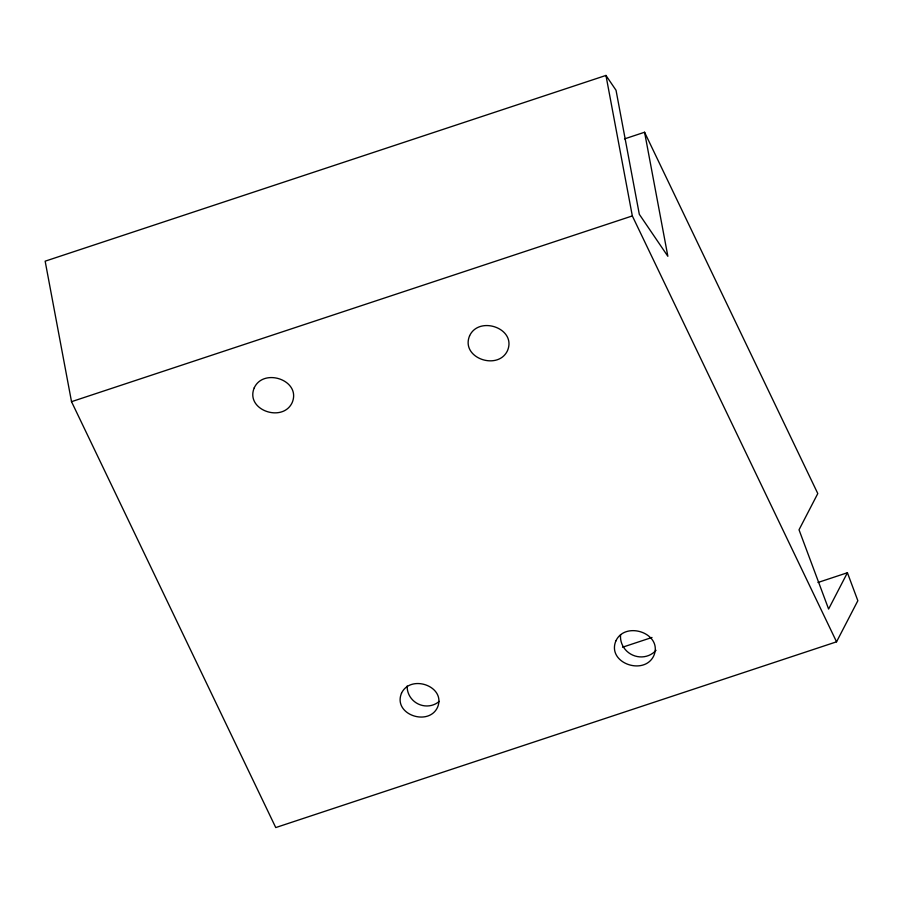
<?xml version="1.0" encoding="UTF-8"?>
<svg xmlns="http://www.w3.org/2000/svg" width="903" height="903" viewBox="0 0 903 903"><rect width="100%" height="100%" fill="white"/><g stroke="black" fill="none" stroke-linecap="round" stroke-linejoin="round"><path stroke-width="1.35" d="M644.573 132.244L667.859 256.283L639.313 214.293L616.027 90.255L605.958 75.434L45.15 261.181L71.518 401.677L275.754 827.566L836.55 641.819L857.85 600.709L847.409 572.739L828.604 609.028L799.02 529.79L817.791 493.546L644.573 132.244L624.504 138.893M71.518 401.677L632.326 215.93L605.958 75.434M622.551 647.214L652 637.462M817.96 582.491L847.409 572.739M632.326 215.93L836.55 641.819M656.029 650.295A20.25 19.505 27.4 0 1 632.766 655.138A20.25 19.505 27.4 0 1 620.587 634.617M439.219 701.394A19.234 18.534 27.4 0 1 418.27 704.013A19.234 18.534 27.4 0 1 407.174 685.998M254.228 387.85C244.984 410.052 282.707 423.135 292.188 402.58C301.444 380.377 263.721 367.295 254.228 387.85M469.583 335.826C460.327 358.028 498.05 371.122 507.531 350.567C516.787 328.365 479.064 315.282 469.583 335.826M401.485 693.301C392.703 714.397 428.53 726.825 437.549 707.297C446.33 686.212 410.493 673.773 401.485 693.301M615.88 640.916C606.635 663.118 644.358 676.2 653.84 655.646C663.095 633.455 625.373 620.361 615.88 640.916"/></g></svg>
